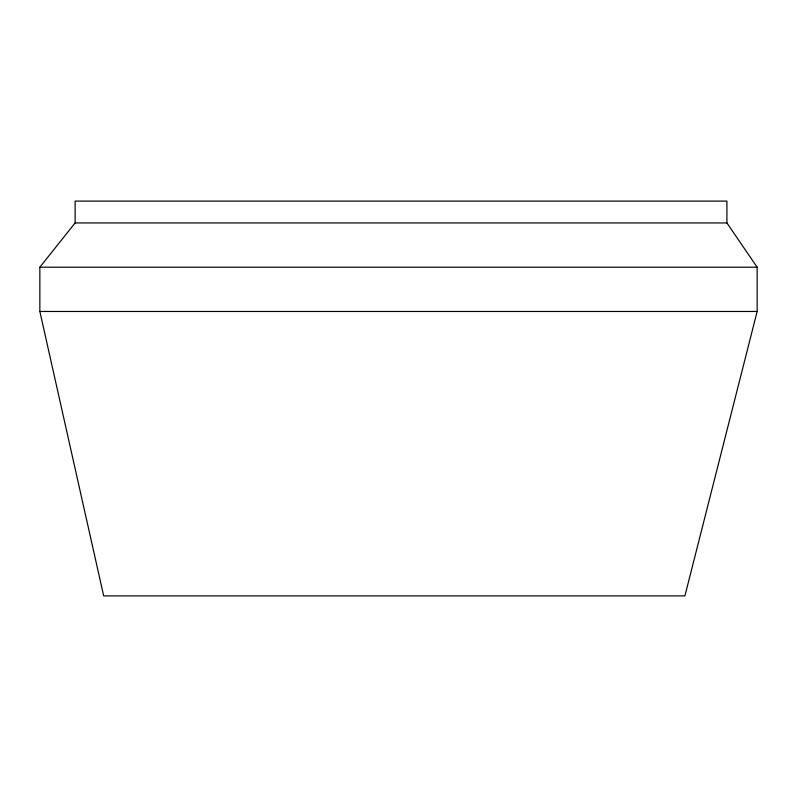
<?xml version="1.0" encoding="UTF-8"?>
<svg xmlns="http://www.w3.org/2000/svg" width="797" height="797" viewBox="0 0 797 797"><rect width="100%" height="100%" fill="white"/><g stroke="black" fill="none" stroke-linecap="round" stroke-linejoin="round"><path stroke-width="1.2" d="M757.15 311.468L684.912 595.897L103.68 595.897L39.85 311.468L39.85 267.204L75.127 222.941L75.127 201.103L726.914 201.103L726.914 222.941L757.15 267.204L757.15 311.468L39.85 311.468M75.127 222.941L726.914 222.941M39.85 267.204L757.15 267.204"/></g></svg>
